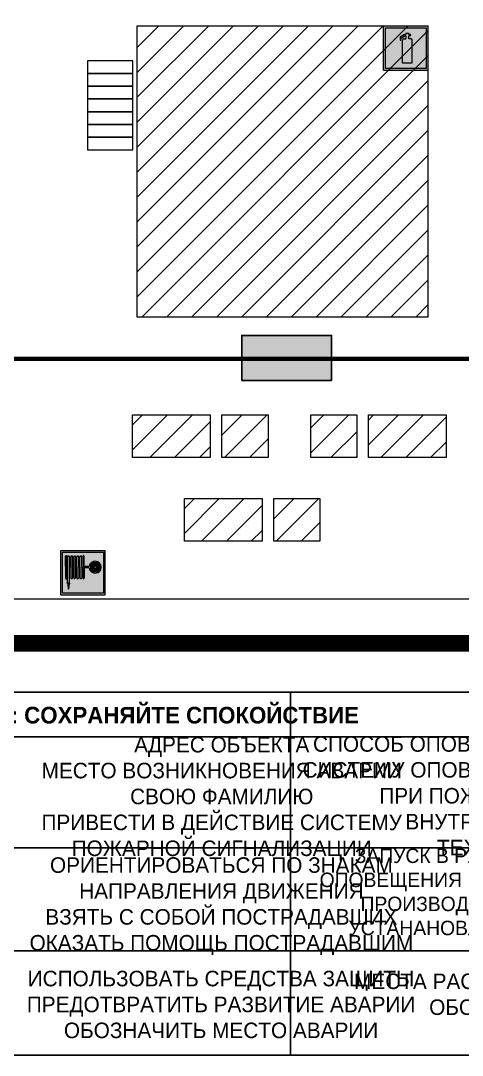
# Model space of a CAD drawing. Header units: millimetres. Extents: x 13114 to 67229, y 22859 to 38520.
# Drawn here: x 24313.9 to 24393.5, y 25882.5 to 26068.9 of the extents above; entities that cross this region are included whole.
import ezdxf

# ---------------------------------------------------------------- set-up
doc = ezdxf.new("R2010")
doc.units = ezdxf.units.MM
doc.layers.add('План_Штампы', color=7, linetype='Continuous')
doc.styles.add('обычный', font='arial.ttf')

# ---------------------------------------------------------------- blocks, each defined once
blk = doc.blocks.new('A$C37112FD5')
at = {"true_color": 0xf5f5ff}
h = blk.add_hatch(color=7, dxfattribs=at)
h.dxf.hatch_style = 1
h.paths.add_polyline_path([(12.8, -7.4), (0, -7.4), (0, -20.2), (12.8, -20.2)])
h.paths.add_polyline_path([(12.29, -7.91), (12.29, -19.69), (0.51, -19.69), (0.51, -7.91)], flags=16)
h.paths.add_polyline_path([(4.98, -9.04, -0.42597), (5.17, -9.22), (5.17, -12.25), (5.17, -15.29, -0.432244), (4.98, -15.47), (4.83, -15.47, -0.42597), (4.64, -15.29), (4.64, -12.25), (4.64, -9.22, -0.432244), (4.83, -9.04)], flags=0)
h.paths.add_polyline_path([(4.28, -9.22), (4.28, -12.25), (4.28, -15.29, -0.432244), (4.09, -15.47), (3.94, -15.47, -0.42597), (3.75, -15.29), (3.75, -12.25), (3.75, -9.22, -0.432244), (3.94, -9.04), (4.09, -9.04, -0.42597)], flags=0)
h.paths.add_polyline_path([(5.72, -9.04), (5.87, -9.04, -0.42597), (6.06, -9.22), (6.06, -12.25), (6.06, -15.29, -0.432244), (5.87, -15.47), (5.72, -15.47, -0.42597), (5.53, -15.29), (5.53, -12.25), (5.53, -9.22, -0.432244)], flags=0)
h.paths.add_polyline_path([(6.42, -8.9), (6.5, -8.9, -0.42597), (6.69, -9.08), (6.69, -12.03), (8.21, -12.03, -15.824349), (8.21, -12.47), (6.69, -12.47), (6.69, -15.42, -0.432244), (6.5, -15.6), (6.42, -15.6)], flags=0)
h.paths.add_polyline_path([(3.39, -9.22), (3.39, -12.25), (3.39, -15.29, -0.432244), (3.2, -15.47), (3.05, -15.47, -0.42597), (2.85, -15.29), (2.85, -12.25), (2.85, -9.22, -0.432244), (3.05, -9.04), (3.2, -9.04, -0.42597)], flags=0)
h.paths.add_polyline_path([(2.5, -9.22), (2.5, -16.71), (1.96, -16.71), (1.96, -9.22, -0.432244), (2.15, -9.04), (2.31, -9.04, -0.42597)], flags=0)
h.paths.add_polyline_path([(1.61, -8.9), (1.61, -15.6), (1.57, -15.6, -0.42597), (1.37, -15.42), (1.37, -12.03), (1.37, -9.09, -0.432244), (1.57, -8.9)], flags=0)
h.paths.add_polyline_path([(9.76, -10.81), (9.76, -12.03), (8.49, -12.03, -0.336371)], flags=0)
h.paths.add_polyline_path([(8.49, -12.47), (9.76, -12.47), (9.76, -13.7, -0.336371)], flags=0)
h.paths.add_polyline_path([(10.11, -10.81, -0.336371), (11.38, -12.03), (10.11, -12.03)], flags=0)
h.paths.add_polyline_path([(10.11, -12.47), (11.38, -12.47, -0.336371), (10.11, -13.7)], flags=0)
h.paths.add_polyline_path([(2.5, -16.84), (2.5, -17.05), (1.97, -17.05), (1.97, -16.84)], flags=0)
h.paths.add_polyline_path([(2.5, -17.24, -0.033778), (2.24, -18.6, -0.033778), (1.97, -17.24)], flags=0)
h = blk.add_hatch(color=242)
h.dxf.hatch_style = 1
h.paths.add_polyline_path([(12.29, -7.91), (0.51, -7.91), (0.51, -19.69), (12.29, -19.69)])
h.paths.add_polyline_path([(6.42, -15.6), (6.42, -8.9), (6.5, -8.9, -0.42597), (6.69, -9.08), (6.69, -12.03), (8.21, -12.03, -15.824349), (8.21, -12.47), (6.69, -12.47), (6.69, -15.42, -0.432244), (6.5, -15.6)], flags=16)
h.paths.add_polyline_path([(5.87, -15.47), (5.72, -15.47, -0.42597), (5.53, -15.29), (5.53, -12.25), (5.53, -9.22, -0.432244), (5.72, -9.04), (5.87, -9.04, -0.42597), (6.06, -9.22), (6.06, -12.25), (6.06, -15.29, -0.432244)], flags=16)
h.paths.add_polyline_path([(4.98, -15.47), (4.83, -15.47, -0.42597), (4.64, -15.29), (4.64, -12.25), (4.64, -9.22, -0.432244), (4.83, -9.04), (4.98, -9.04, -0.42597), (5.17, -9.22), (5.17, -12.25), (5.17, -15.29, -0.432244)], flags=16)
h.paths.add_polyline_path([(4.09, -15.47), (3.94, -15.47, -0.42597), (3.75, -15.29), (3.75, -12.25), (3.75, -9.22, -0.432244), (3.94, -9.04), (4.09, -9.04, -0.42597), (4.28, -9.22), (4.28, -12.25), (4.28, -15.29, -0.432244)], flags=16)
h.paths.add_polyline_path([(3.2, -15.47), (3.05, -15.47, -0.42597), (2.85, -15.29), (2.85, -12.25), (2.85, -9.22, -0.432244), (3.05, -9.04), (3.2, -9.04, -0.42597), (3.39, -9.22), (3.39, -12.25), (3.39, -15.29, -0.432244)], flags=16)
h.paths.add_polyline_path([(2.5, -17.05), (1.97, -17.05), (1.97, -16.84), (2.5, -16.84)], flags=16)
h.paths.add_polyline_path([(2.5, -17.24, -0.033778), (2.24, -18.6, -0.033778), (1.97, -17.24)], flags=16)
h.paths.add_polyline_path([(2.5, -16.71), (1.96, -16.71), (1.96, -9.22, -0.432244), (2.15, -9.04), (2.31, -9.04, -0.42597), (2.5, -9.22)], flags=16)
h.paths.add_polyline_path([(1.61, -15.6), (1.57, -15.6, -0.42597), (1.37, -15.42), (1.37, -12.03), (1.37, -9.09, -0.432244), (1.57, -8.9), (1.61, -8.9)], flags=16)
h.paths.add_polyline_path([(8.49, -12.47), (9.76, -12.47), (9.76, -13.7, -0.336371)], flags=0)
h.paths.add_polyline_path([(10.11, -13.7), (10.11, -12.47), (11.38, -12.47, -0.336371)], flags=0)
h.paths.add_polyline_path([(8.49, -12.03, -0.336371), (9.76, -10.81), (9.76, -12.03)], flags=0)
h.paths.add_polyline_path([(10.11, -12.03), (10.11, -10.81, -0.336371), (11.38, -12.03)], flags=0)
h = blk.add_hatch(color=7, dxfattribs=at)
h.dxf.hatch_style = 1
h.paths.add_polyline_path([(1.61, -8.9), (1.57, -8.9, 0.432244), (1.37, -9.09), (1.37, -12.03), (1.37, -15.42, 0.42597), (1.57, -15.6), (1.61, -15.6)])
h.paths.add_polyline_path([(2.5, -9.22, 0.42597), (2.31, -9.04), (2.15, -9.04, 0.432244), (1.96, -9.22), (1.96, -16.71), (2.5, -16.71)])
h.paths.add_polyline_path([(2.5, -16.84), (1.97, -16.84), (1.97, -17.05), (2.5, -17.05)])
h.paths.add_polyline_path([(2.5, -17.24), (1.97, -17.24, 0.033778), (2.24, -18.6, 0.033778)])
h.paths.add_polyline_path([(3.39, -12.25), (3.39, -9.22, 0.42597), (3.2, -9.04), (3.05, -9.04, 0.432244), (2.85, -9.22), (2.85, -12.25), (2.85, -15.29, 0.42597), (3.05, -15.47), (3.2, -15.47, 0.432244), (3.39, -15.29)])
h.paths.add_polyline_path([(4.28, -12.25), (4.28, -9.22, 0.42597), (4.09, -9.04), (3.94, -9.04, 0.432244), (3.75, -9.22), (3.75, -12.25), (3.75, -15.29, 0.42597), (3.94, -15.47), (4.09, -15.47, 0.432244), (4.28, -15.29)])
h.paths.add_polyline_path([(5.17, -12.25), (5.17, -9.22, 0.42597), (4.98, -9.04), (4.83, -9.04, 0.432244), (4.64, -9.22), (4.64, -12.25), (4.64, -15.29, 0.42597), (4.83, -15.47), (4.98, -15.47, 0.432244), (5.17, -15.29)])
h.paths.add_polyline_path([(6.06, -12.25), (6.06, -9.22, 0.42597), (5.87, -9.04), (5.72, -9.04, 0.432244), (5.53, -9.22), (5.53, -12.25), (5.53, -15.29, 0.42597), (5.72, -15.47), (5.87, -15.47, 0.432244), (6.06, -15.29)])
h.paths.add_polyline_path([(6.69, -12.47), (8.21, -12.47, 15.824349), (8.21, -12.03), (6.69, -12.03), (6.69, -9.08, 0.42597), (6.5, -8.9), (6.42, -8.9), (6.42, -15.6), (6.5, -15.6, 0.432244), (6.69, -15.42)])
h.paths.add_polyline_path([(8.49, -12.47), (9.76, -12.47), (9.76, -13.7, -0.336371)], flags=16)
h.paths.add_polyline_path([(8.49, -12.03, -0.336371), (9.76, -10.81), (9.76, -12.03)], flags=16)
h.paths.add_polyline_path([(10.11, -12.47), (11.38, -12.47, -0.336371), (10.11, -13.7)], flags=16)
h.paths.add_polyline_path([(10.11, -12.03), (10.11, -10.81, -0.336371), (11.38, -12.03)], flags=16)
h = blk.add_hatch(color=242)
h.dxf.hatch_style = 1
h.paths.add_polyline_path([(9.76, -10.81, 0.336371), (8.49, -12.03), (9.76, -12.03)])
h.paths.add_polyline_path([(10.11, -10.81), (10.11, -12.03), (11.38, -12.03, 0.336371)])
h.paths.add_polyline_path([(11.38, -12.47), (10.11, -12.47), (10.11, -13.7, 0.336371)])
h.paths.add_polyline_path([(9.76, -12.47), (8.49, -12.47, 0.336371), (9.76, -13.7)])
at = {"color": 242, "lineweight": 5}
for p, q in [((0, -20.2), (0, -7.4)), ((0, -7.4), (12.8, -7.4)), ((1.57, -8.9), (1.61, -8.9)), ((1.61, -8.9), (1.61, -15.6)), ((6.42, -8.9), (6.42, -15.6)), ((6.5, -8.9), (6.42, -8.9)), ((12.8, -20.2), (12.8, -7.4)), ((1.37, -12.03), (1.37, -9.08)), ((1.96, -16.71), (1.96, -9.22)), ((2.15, -9.04), (2.31, -9.04)), ((2.5, -16.71), (2.5, -9.22)), ((2.85, -12.25), (2.85, -9.22)), ((3.05, -9.04), (3.2, -9.04)), ((3.39, -12.25), (3.39, -9.22)), ((3.75, -12.25), (3.75, -9.22)), ((3.94, -9.04), (4.09, -9.04)), ((4.28, -12.25), (4.28, -9.22)), ((4.64, -12.25), (4.64, -9.22)), ((4.83, -9.04), (4.98, -9.04)), ((5.17, -12.25), (5.17, -9.22)), ((5.53, -12.25), (5.53, -9.22)), ((5.72, -9.04), (5.87, -9.04)), ((6.06, -12.25), (6.06, -9.22)), ((6.69, -12.03), (6.69, -9.08)), ((9.76, -10.81), (9.76, -12.03)), ((10.11, -10.81), (10.11, -12.03)), ((1.37, -12.03), (1.37, -15.42)), ((2.85, -12.25), (2.85, -15.29)), ((3.39, -12.25), (3.39, -15.29)), ((3.75, -12.25), (3.75, -15.29)), ((4.28, -12.25), (4.28, -15.29)), ((4.64, -12.25), (4.64, -15.29)), ((5.17, -12.25), (5.17, -15.29)), ((5.53, -12.25), (5.53, -15.29)), ((6.06, -12.25), (6.06, -15.29)), ((8.21, -12.03), (6.69, -12.03)), ((8.21, -12.47), (6.69, -12.47)), ((6.69, -12.47), (6.69, -15.42)), ((9.76, -12.03), (8.49, -12.03)), ((9.76, -12.47), (8.49, -12.47)), ((9.76, -12.47), (9.76, -13.7)), ((11.38, -12.03), (10.11, -12.03)), ((11.38, -12.47), (10.11, -12.47)), ((10.11, -12.47), (10.11, -13.7)), ((1.57, -15.6), (1.61, -15.6)), ((1.96, -16.71), (2.5, -16.71)), ((1.97, -16.84), (2.5, -16.84)), ((1.97, -17.05), (1.97, -16.84)), ((2.5, -17.05), (1.97, -17.05)), ((1.97, -17.24), (2.5, -17.24)), ((2.5, -16.84), (2.5, -17.05)), ((3.05, -15.47), (3.2, -15.47)), ((3.94, -15.47), (4.09, -15.47)), ((4.83, -15.47), (4.98, -15.47)), ((5.72, -15.47), (5.87, -15.47)), ((6.42, -15.6), (6.5, -15.6)), ((0, -20.2), (12.8, -20.2))]:
    blk.add_line(p, q, dxfattribs=at)
blk.add_lwpolyline([(0.51, -7.91), (12.29, -7.91), (12.29, -19.69), (0.51, -19.69)], close=True, dxfattribs=at)
for centre, radius, start, end in [((1.56, -9.09), 0.182, 87.1027, 180.6071), ((6.51, -9.09), 0.182, 359.3929, 92.8973), ((2.15, -9.22), 0.182, 87.1027, 180.6071), ((2.32, -9.22), 0.182, 359.3929, 92.8973), ((3.04, -9.22), 0.182, 87.1027, 180.6071), ((3.21, -9.22), 0.182, 359.3929, 92.8973), ((3.93, -9.22), 0.182, 87.1027, 180.6071), ((4.1, -9.22), 0.182, 359.3929, 92.8973), ((4.82, -9.22), 0.182, 87.1027, 180.6071), ((4.99, -9.22), 0.182, 359.3929, 92.8973), ((5.71, -9.22), 0.182, 87.1027, 180.6071), ((5.88, -9.22), 0.182, 359.3929, 92.8973), ((9.93, -12.25), 1.74, 187.2319, 172.7681), ((9.93, -12.25), 1.46, 96.9927, 171.3585), ((9.93, -12.25), 1.46, 8.6415, 83.0073), ((9.93, -12.25), 1.46, 188.6415, 263.0073), ((9.93, -12.25), 1.46, 276.9927, 351.3585), ((1.56, -15.42), 0.182, 179.3929, 272.8973), ((12.17, -15.98), 10.27, 187.041, 194.7793), ((-7.7, -15.98), 10.27, 345.2207, 352.959), ((3.04, -15.29), 0.182, 179.3929, 272.8973), ((3.21, -15.29), 0.182, 267.1027, 0.6071), ((3.93, -15.29), 0.182, 179.3929, 272.8973), ((4.1, -15.29), 0.182, 267.1027, 0.6071), ((4.82, -15.29), 0.182, 179.3929, 272.8973), ((4.99, -15.29), 0.182, 267.1027, 0.6071), ((5.71, -15.29), 0.182, 179.3929, 272.8973), ((5.88, -15.29), 0.182, 267.1027, 0.6071), ((6.51, -15.42), 0.182, 267.1027, 0.6071)]:
    blk.add_arc(centre, radius, start, end, dxfattribs=at)
blk = doc.blocks.new('A$C3AD82952')
at = {"true_color": 0xf5f5ff}
h = blk.add_hatch(color=7, dxfattribs=at)
h.dxf.hatch_style = 1
h.paths.add_polyline_path([(8.21, 8.73, 0.414214), (7.89, 9.05), (7.22, 9.05), (7.22, 9.92), (7.59, 9.92, 1), (7.57, 10.36), (7.22, 10.36), (7.22, 10.6), (6.43, 10.6), (6.43, 10.36), (6.01, 10.36), (4.74, 9.59), (4.74, 8.69), (4.98, 8.73), (4.98, 9.26), (6.12, 9.91), (6.43, 9.91), (6.43, 9.05), (5.76, 9.05, 0.414214), (5.44, 8.73), (5.44, 2.2), (8.21, 2.2)], flags=0)
h.paths.add_polyline_path([(12.8, 12.8), (0, 12.8), (0, 0), (12.8, 0)])
h.paths.add_polyline_path([(0.51, 12.29), (12.29, 12.29), (12.29, 0.51), (0.51, 0.51)], flags=16)
h.paths.add_polyline_path([(4.74, 9.59), (6.01, 10.36), (6.43, 10.36), (6.43, 10.6), (7.22, 10.6), (7.22, 10.36), (7.59, 10.36, -0.94586), (7.59, 9.92), (7.22, 9.92), (7.22, 9.05), (7.89, 9.05, -0.414214), (8.21, 8.73), (8.21, 2.2), (5.44, 2.2), (5.44, 8.73, -0.414214), (5.76, 9.05), (6.43, 9.05), (6.43, 9.91), (6.12, 9.91), (4.98, 9.26), (4.98, 8.73), (4.74, 8.69)], flags=0)
h = blk.add_hatch(color=242)
h.dxf.hatch_style = 1
h.paths.add_polyline_path([(12.29, 12.29), (0.51, 12.29), (0.51, 0.51), (12.29, 0.51)])
h.paths.add_polyline_path([(4.74, 8.69), (4.74, 9.59), (6.01, 10.36), (6.43, 10.36), (6.43, 10.6), (7.22, 10.6), (7.22, 10.36), (7.59, 10.36, -0.94586), (7.59, 9.92), (7.22, 9.92), (7.22, 9.05), (7.89, 9.05, -0.414214), (8.21, 8.73), (8.21, 2.2), (5.44, 2.2), (5.44, 8.73, -0.414214), (5.76, 9.05), (6.43, 9.05), (6.43, 9.91), (6.12, 9.91), (4.98, 9.26), (4.98, 8.73)], flags=16)
h = blk.add_hatch(color=7, dxfattribs=at)
h.dxf.hatch_style = 1
h.paths.add_polyline_path([(8.21, 8.73, 0.414214), (7.89, 9.05), (7.22, 9.05), (7.22, 9.92), (7.59, 9.92, 1), (7.57, 10.36), (7.22, 10.36), (7.22, 10.6), (6.43, 10.6), (6.43, 10.36), (6.01, 10.36), (4.74, 9.59), (4.74, 8.69), (4.98, 8.73), (4.98, 9.26), (6.12, 9.91), (6.43, 9.91), (6.43, 9.05), (5.76, 9.05, 0.414214), (5.44, 8.73), (5.44, 2.2), (8.21, 2.2)])
at = {"color": 242, "lineweight": 5}
for p, q in [((0, 0), (0, 12.8)), ((0, 12.8), (12.8, 12.8)), ((12.8, 0), (12.8, 12.8)), ((6.01, 10.36), (4.74, 9.59)), ((4.74, 9.59), (4.74, 8.69)), ((4.98, 9.26), (6.12, 9.91)), ((4.98, 8.73), (4.98, 9.26)), ((5.76, 9.05), (6.43, 9.05)), ((6.01, 10.36), (6.43, 10.36)), ((6.12, 9.91), (6.43, 9.91)), ((7.22, 10.6), (6.43, 10.6)), ((6.43, 10.6), (6.43, 10.36)), ((6.43, 9.91), (6.43, 9.05)), ((7.22, 10.36), (7.22, 10.6)), ((7.59, 10.36), (7.22, 10.36)), ((7.22, 9.05), (7.22, 9.92)), ((7.59, 9.92), (7.22, 9.92)), ((7.89, 9.05), (7.22, 9.05)), ((4.74, 8.69), (4.98, 8.73)), ((5.44, 2.2), (5.44, 8.73)), ((8.21, 2.2), (8.21, 8.73)), ((0, 0), (12.8, 0)), ((5.44, 2.2), (8.21, 2.2))]:
    blk.add_line(p, q, dxfattribs=at)
blk.add_lwpolyline([(0.51, 12.29), (12.29, 12.29), (12.29, 0.51), (0.51, 0.51)], close=True, dxfattribs=at)
for centre, radius, start, end in [((5.76, 8.73), 0.32, 90, 180), ((7.58, 10.14), 0.223, 273.1875, 86.8125), ((7.89, 8.73), 0.32, 0, 90)]:
    blk.add_arc(centre, radius, start, end, dxfattribs=at)
blk = doc.blocks.new('A$C32E8229D')
at = {"true_color": 0xffffff}
blk.add_hatch(color=7, dxfattribs=at).paths.add_polyline_path([(0, 0), (0, -8), (16, -8), (16, 0)])
h = blk.add_hatch(color=126)
h.paths.add_polyline_path([(0.2, -0.2), (15.8, -0.2), (15.8, -7.8), (0.2, -7.8)])
h.paths.add_polyline_path([(13.49, -2.05), (12.08, -2.05), (11.37, -2.63, 0.162397), (11.29, -2.84), (11.29, -3.63), (10.35, -3.63), (10.35, -4.05), (11.68, -4.05), (11.68, -3.48), (12.26, -4.28), (11.29, -5.1), (11.29, -6.78), (11.85, -6.78), (11.85, -5.44), (12.8, -4.64), (12.8, -5.94), (14.46, -5.94), (14.46, -5.39), (13.45, -5.39), (13.45, -3.97), (12.46, -2.59), (13.15, -2.59), (13.69, -3.34), (14.18, -3)], flags=16)
h.paths.add_polyline_path([(10.74, -1.82, 1), (11.8, -1.82, 1)], flags=16)
h.paths.add_polyline_path([(9.39, -3.59), (5.99, -3.59), (6.56, -3.03), (5.91, -3.03), (5.1, -3.83), (5.91, -4.64), (6.56, -4.64), (5.99, -4.09), (9.39, -4.09)], flags=16)
h.paths.add_polyline_path([(4.29, -1.08), (1.72, -1.08), (1.72, -6.6), (4.29, -6.6)], flags=16)
at = {"color": 126}
blk.add_lwpolyline([(16, -8), (0, -8), (0, 0), (16, 0)], close=True, dxfattribs=at)

msp = doc.modelspace()

# ---------------------------------------------------------------- hatches: boundary and pattern name
at = {"lineweight": 0}
h = msp.add_hatch(dxfattribs=at)
h.set_pattern_fill('ANSI31', color=256, angle=180)
h.set_pattern_definition([(225, (53129.8166, 30473.091), (2.24506403, -2.24506403), [])])
h.paths.add_polyline_path([(24387.32, 26068.01), (24334.93, 26068.01), (24334.93, 26015.52), (24387.32, 26015.52)])
h = msp.add_hatch(dxfattribs=at)
h.set_pattern_fill('ANSI31', color=256, angle=180)
h.set_pattern_definition([(225, (53239.003, 30488.162), (2.24506403, -2.24506403), [])])
h.paths.add_polyline_path([(24350.22, 25997.9), (24350.22, 25990.21), (24358.52, 25990.21), (24358.52, 25997.9)])
h.paths.add_polyline_path([(24334.12, 25997.9), (24334.12, 25990.21), (24348.12, 25990.21), (24348.12, 25997.9)])
h = msp.add_hatch(dxfattribs=at)
h.set_pattern_fill('ANSI31', color=256, angle=180)
h.set_pattern_definition([(225, (53247.6076, 30473.091), (2.24506403, -2.24506403), [])])
h.paths.add_polyline_path([(24376.61, 25997.9), (24376.61, 25990.21), (24390.61, 25990.21), (24390.61, 25997.9)])
h.paths.add_polyline_path([(24374.51, 25997.9), (24366.21, 25997.9), (24366.21, 25990.21), (24374.51, 25990.21)])
h = msp.add_hatch(dxfattribs=at)
h.set_pattern_fill('ANSI31', color=256, angle=180)
h.set_pattern_definition([(225, (53248.33, 30473.091), (2.24506403, -2.24506403), [])])
h.paths.add_polyline_path([(24359.55, 25982.83), (24359.55, 25975.14), (24367.85, 25975.14), (24367.85, 25982.83)])
h.paths.add_polyline_path([(24343.45, 25982.83), (24343.45, 25975.14), (24357.45, 25975.14), (24357.45, 25982.83)])

# ---------------------------------------------------------------- linework, layer by layer
msp.add_lwpolyline([(24589.87, 26006.25), (24589.87, 25964.69), (24126.32, 25964.69), (24126.32, 26168.18), (24126.12, 26168.18)], dxfattribs=at)
for points in [[(24387.32, 26015.52), (24334.93, 26015.52), (24334.93, 26068.01), (24387.32, 26068.01)], [(24334.15, 26061.68), (24325.98, 26061.68), (24325.98, 26059.39), (24334.15, 26059.39)], [(24334.15, 26059.39), (24325.98, 26059.39), (24325.98, 26057.1), (24334.15, 26057.1)], [(24334.15, 26057.1), (24325.98, 26057.1), (24325.98, 26054.81), (24334.15, 26054.81)], [(24334.15, 26054.81), (24325.98, 26054.81), (24325.98, 26052.51), (24334.15, 26052.51)], [(24334.15, 26052.51), (24325.98, 26052.51), (24325.98, 26050.22), (24334.15, 26050.22)], [(24334.15, 26050.22), (24325.98, 26050.22), (24325.98, 26047.93), (24334.15, 26047.93)], [(24334.15, 26047.93), (24325.98, 26047.93), (24325.98, 26045.64), (24334.15, 26045.64)], [(24334.12, 25997.9), (24348.12, 25997.9), (24348.12, 25990.21), (24334.12, 25990.21)], [(24334.12, 25997.9), (24348.12, 25997.9), (24348.12, 25990.21), (24334.12, 25990.21)], [(24350.22, 25997.9), (24358.52, 25997.9), (24358.52, 25990.21), (24350.22, 25990.21)], [(24350.22, 25997.9), (24358.52, 25997.9), (24358.52, 25990.21), (24350.22, 25990.21)], [(24374.51, 25990.21), (24366.21, 25990.21), (24366.21, 25997.9), (24374.51, 25997.9)], [(24374.51, 25990.21), (24366.21, 25990.21), (24366.21, 25997.9), (24374.51, 25997.9)], [(24390.61, 25990.21), (24376.61, 25990.21), (24376.61, 25997.9), (24390.61, 25997.9)], [(24390.61, 25990.21), (24376.61, 25990.21), (24376.61, 25997.9), (24390.61, 25997.9)], [(24343.45, 25982.83), (24357.45, 25982.83), (24357.45, 25975.14), (24343.45, 25975.14)], [(24343.45, 25982.83), (24357.45, 25982.83), (24357.45, 25975.14), (24343.45, 25975.14)], [(24359.55, 25982.83), (24367.85, 25982.83), (24367.85, 25975.14), (24359.55, 25975.14)], [(24359.55, 25982.83), (24367.85, 25982.83), (24367.85, 25975.14), (24359.55, 25975.14)]]:
    msp.add_lwpolyline(points, close=True, dxfattribs=at)
at = {"color": 126, "lineweight": 100, "true_color": 0x008754}
msp.add_lwpolyline([(24477.79, 26055.58), (24477.79, 26007.97), (24159.83, 26007.97), (24159.83, 26065.22), (24137.94, 26065.22), (24137.94, 25970.09)], dxfattribs=at)
at = {"lineweight": 0, "const_width": 3}
msp.add_lwpolyline([(24597.3, 26001.64), (24597.3, 25956.71), (24171.89, 25956.71)], dxfattribs=at)
for points in [[(24218.79, 25939.9), (24362.56, 25939.9), (24362.56, 25947.95), (24218.79, 25947.95)], [(24362.56, 25947.95), (24484.28, 25947.95), (24484.28, 25882.5), (24362.56, 25882.5)], [(24362.56, 25947.95), (24484.28, 25947.95), (24484.28, 25939.9), (24362.56, 25939.9)], [(24218.79, 25939.9), (24362.56, 25939.9), (24362.56, 25882.5), (24218.79, 25882.5)], [(24362.56, 25939.9), (24484.28, 25939.9), (24484.28, 25919.9), (24362.56, 25919.9)], [(24484.28, 25919.9), (24362.56, 25919.9), (24362.56, 25901.33), (24484.28, 25901.33)]]:
    msp.add_lwpolyline(points, close=True)
for points in [[(24277.21, 25919.9), (24218.79, 25919.9), (24362.56, 25919.9)], [(24277.21, 25901.33), (24218.79, 25901.33), (24362.56, 25901.33)]]:
    msp.add_lwpolyline(points)

# ---------------------------------------------------------------- block references
for name, p, xscale, yscale, zscale in [('A$C3AD82952', (24379.36, 26059.98), 0.625, 0.625, 0.625), ('A$C37112FD5', (24321.18, 25978.1), 0.6249984004534781, 0.6249984004534781, 0.6249984004534781)]:
    msp.add_blockref(name, p, dxfattribs=dict(xscale=xscale, yscale=yscale, zscale=zscale))
at = {"layer": 'План_Штампы', "color": 126, "true_color": 0x008754, "xscale": 1.012510887696, "yscale": 1.012510887696, "zscale": 1.012510887696, "rotation": 359.9978653237144}
msp.add_blockref('A$C32E8229D', (24353.78, 26012.2), dxfattribs=at)

# ---------------------------------------------------------------- texts
at = {"lineweight": 0, "attachment_point": 5, "style": 'обычный'}
for s, insert, char_height, width in [('{\\fProxima Nova Rg|b1|i0|c204|p2;ДЕЙСТВИЯ ПРИ АВАРИИ: СОХРАНЯЙТЕ СПОКОЙСТВИЕ\\H1.6644x; }', (24318.4, 25943.35), 3, 175.1736), ('{\\fProxima Nova Rg|b0|i0|c204|p2;СПОСОБ ОПОВЕЩЕНИЯ АВТОМАТИЧЕСКИЙ ЧЕРЕЗ РЕЧЕВУЮ СИСТЕМУ ОПОВЕЩЕНИЯ И УПРАВЛЕНИЯ ЭВАКУАЦИЕЙ ЛЮДЕЙ ПРИ ПОЖАРЕ , А ТАК ЖЕ ВРУЧНУЮ, ИСПОЛЬЗУЯ ВНУТРЕННЮЮ ГРОМКУЮ СВЯЗЬ СИСТЕМЫ ТЕХНОЛОГИЧЕСКОГО ОПОВЕЩЕНИЯ.}', (24424.18, 25928.86), 2.8, 118.5618), ('\\pi-8.4,l8.4,t8.4;{\\fProxima Nova Rg|b0|i0|c204|p2;АДРЕС ОБЪЕКТА\\PМЕСТО ВОЗНИКНОВЕНИЯ АВАРИИ\\PСВОЮ ФАМИЛИЮ\\PПРИВЕСТИ В ДЕЙСТВИЕ СИСТЕМУ \\PПОЖАРНОЙ СИГНАЛИЗАЦИИ}', (24350.18, 25928.73), 2.8, 126.6484), ('{\\fProxima Nova Rg|b0|i0|c204|p2;\\P\\pt7.8;ЗАПУСК В РУЧНОМ РЕЖИМЕ АВТОМАТИЧЕСКОЙ СИСТЕМЫ ОПОВЕЩЕНИЯ  И УПРАВЛЕНИЯ ЭВАКУАЦИИ ЛЮДЕЙ ПРИ ПОЖАРЕ ПРОИЗВОДИТСЯ ОТ РУЧНЫХ ПОЖАРНЫХ ИЗВЕЩАТЕЛЕЙ, УСТАНАНОВЛЕННЫХ НА СТЕНАХ ВБЛИЗИ ЭВАКУАЦИОННЫХ ВЫХОДОВ. }', (24425.63, 25911.57), 2.6, 121.7868), ('\\pi-8.4,l8.4,t8.4;{\\fProxima Nova Rg|b0|i0|c204|p2;ОРИЕНТИРОВАТЬСЯ ПО ЗНАКАМ \\PНАПРАВЛЕНИЯ ДВИЖЕНИЯ\\PВЗЯТЬ С СОБОЙ ПОСТРАДАВШИХ\\PОКАЗАТЬ ПОМОЩЬ ПОСТРАДАВШИМ}', (24350.12, 25909.37), 2.8, 126.6484), ('\\pi-8.4,l8.4,t8.4;{\\fProxima Nova Rg|b0|i0|c204|p2;ИСПОЛЬЗОВАТЬ СРЕДСТВА ЗАЩИТЫ \\PПРЕДОТВРАТИТЬ РАЗВИТИЕ АВАРИИ\\PОБОЗНАЧИТЬ МЕСТО АВАРИИ}', (24350.06, 25891.64), 2.8, 126.6484), ('\\pt8.4;{\\fProxima Nova Rg|b0|i0|c204|p2;\\PМЕСТА РАСПОЛОЖЕНИЯ ПОЖАРНЫХ ИЗВЕЩАТЕЛЕЙ ОБОЗНАЧЕНЫ НА НАСТОЯЩЕМ ПЛАНЕ}', (24423.99, 25895.43), 2.8, 118.5618)]:
    msp.add_mtext(s, dxfattribs=dict(at, insert=insert, char_height=char_height, width=width))

doc.saveas('drawing.dxf')
